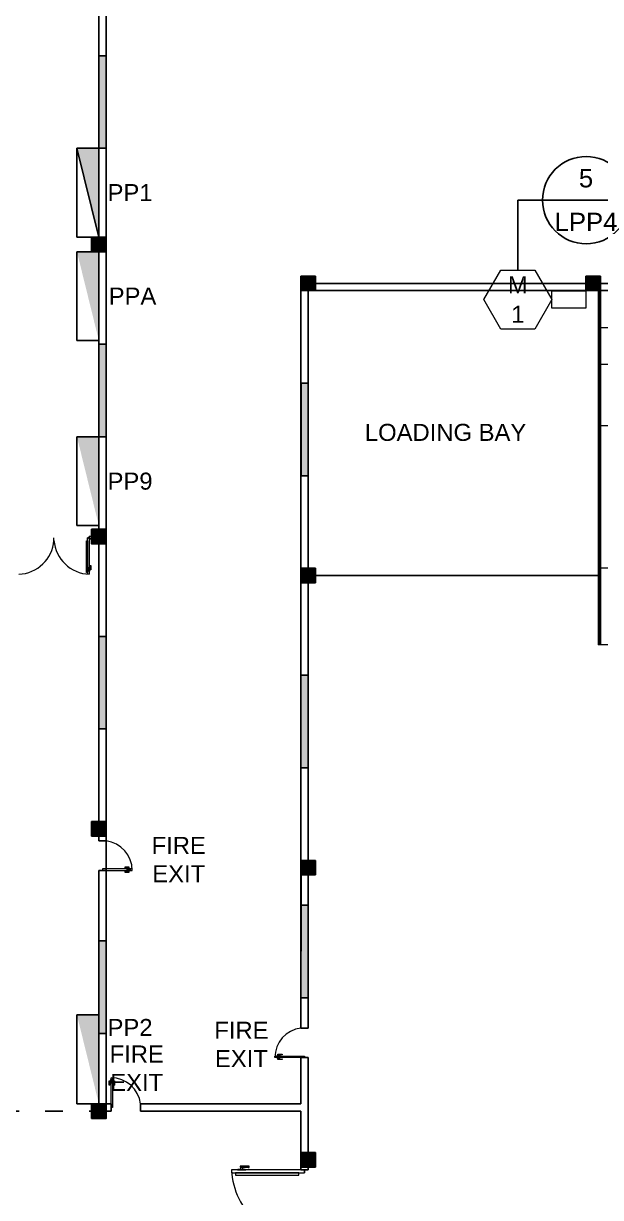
# Model space of a CAD drawing. Header units: millimetres. Extents: x 3339 to 2017737, y 4955 to 2748989.
# Drawn here: x 1619558 to 1631407, y 1282935 to 1307046 of the extents above; entities that cross this region are included whole.
import ezdxf

# ---------------------------------------------------------------- set-up
doc = ezdxf.new("R2010")
doc.units = ezdxf.units.MM
doc.header["$LTSCALE"] = 30
doc.linetypes.add('ACAD_ISO03W100', pattern=[30, 12, -18])
for name, color, linetype, lineweight in [('A-DETL-GENF', 92, 'Continuous', 13), ('A-DOOR', 31, 'Continuous', 13), ('MACHINE', 111, 'Continuous', 5), ('STAIR', 1, 'Continuous', 5)]:
    doc.layers.add(name, color=color, linetype=linetype, lineweight=lineweight)
doc.layers.add('broken line', color=7, linetype='ACAD_ISO03W100', plot=False)
for name, color, linetype in [('DIM LINES', 7, 'Continuous'), ('TEXT', 7, 'Continuous'), ('window', 92, 'Continuous')]:
    doc.layers.add(name, color=color, linetype=linetype)
doc.styles.get("Standard").update_dxf_attribs({"font": 'arial.ttf'})
doc.dimstyles.new('GREEN', dxfattribs={"dimtxt": 1000, "dimasz": 600, "dimexe": 0.18, "dimexo": 0.0625, "dimgap": 0.09, "dimtad": 2, "dimdec": 0, "dimzin": 0, "dimdsep": 46, "dimtxsty": 'Standard', "dimblk": 'ARCHTICK', "dimcen": 0.09, "dimclrd": 3, "dimclre": 3, "dimclrt": 2, "dimadec": 0, "dimazin": 0, "dimtfac": 1, "dimtdec": 0, "dimtofl": 0, "dimtmove": 0, "dimatfit": 3, "dimfxl": 1, "dimtolj": 1, "dimtzin": 0, "dimarcsym": 0})

# ---------------------------------------------------------------- blocks, each defined once
blk = doc.blocks.new('_ArchTick')
at = {"color": 0, "linetype": 'ByBlock', "const_width": 0.15}
blk.add_lwpolyline([(-0.5, -0.5), (0.5, 0.5)], dxfattribs=at)
blk = doc.blocks.new('*D861')
at = {"layer": 'Defpoints', "color": 0, "transparency": 16777216}
for p in [(1667256, 1324539), (1577256, 1308509), (1667256, 1301709)]:
    blk.add_point(p, dxfattribs=at)
at = {"layer": 'DIM LINES', "color": 3, "linetype": 'ByBlock', "lineweight": -2, "transparency": 16777216}
for p, q in [((1577256, 1308509), (1577256, 1324539)), ((1577256, 1324539), (1667256, 1324539)), ((1667256, 1301709), (1667256, 1324539))]:
    blk.add_line(p, q, dxfattribs=at)
at = {"layer": 'DIM LINES', "color": 3, "lineweight": -2, "transparency": 16777216, "xscale": 600, "yscale": 600, "zscale": 600, "rotation": 180}
blk.add_blockref('_ArchTick', (1577256, 1324539), dxfattribs=at)
at = {"layer": 'DIM LINES', "color": 3, "lineweight": -2, "transparency": 16777216, "xscale": 600, "yscale": 600, "zscale": 600}
blk.add_blockref('_ArchTick', (1667256, 1324539), dxfattribs=at)
at = {"layer": 'DIM LINES', "color": 2, "transparency": 16777216, "insert": (1622256, 1325050), "char_height": 1000, "attachment_point": 5}
blk.add_mtext('\\A1;90000', dxfattribs=at)
blk = doc.blocks.new('*D862')
at = {"layer": 'Defpoints', "color": 0, "transparency": 16777216}
for p in [(1621256, 1319497), (1577256, 1308509), (1621256, 1289653)]:
    blk.add_point(p, dxfattribs=at)
at = {"layer": 'DIM LINES', "color": 3, "linetype": 'ByBlock', "lineweight": -2, "transparency": 16777216}
for p, q in [((1577256, 1308509), (1577256, 1319497)), ((1577256, 1319497), (1621256, 1319497)), ((1621256, 1289654), (1621256, 1319497))]:
    blk.add_line(p, q, dxfattribs=at)
at = {"layer": 'DIM LINES', "color": 3, "lineweight": -2, "transparency": 16777216, "xscale": 600, "yscale": 600, "zscale": 600, "rotation": 180}
blk.add_blockref('_ArchTick', (1577256, 1319497), dxfattribs=at)
at = {"layer": 'DIM LINES', "color": 3, "lineweight": -2, "transparency": 16777216, "xscale": 600, "yscale": 600, "zscale": 600}
blk.add_blockref('_ArchTick', (1621256, 1319497), dxfattribs=at)
at = {"layer": 'DIM LINES', "color": 2, "transparency": 16777216, "insert": (1599256, 1320008), "char_height": 1000, "attachment_point": 5}
blk.add_mtext('\\A1;44000', dxfattribs=at)
blk = doc.blocks.new('Poste with lines')
h = blk.add_hatch(color=2)
h.dxf.hatch_style = 1
h.paths.add_polyline_path([(13203, 12318), (12903, 12318), (12903, 12018), (13203, 12018)])
at = {"color": 0}
for p, q in [((12903, 12018), (12903, 12318)), ((12903, 12318), (13203, 12318)), ((13203, 12318), (13203, 12018)), ((12903, 12018), (12903, 12168)), ((12903, 12018), (13053, 12018)), ((13053, 12018), (12903, 12018)), ((13203, 12018), (12903, 12018))]:
    blk.add_line(p, q, dxfattribs=at)
blk = doc.blocks.new('poste w line 2')
h = blk.add_hatch(color=2)
h.dxf.hatch_style = 1
h.paths.add_polyline_path([(1353, 47318), (1053, 47318), (1053, 47018), (1353, 47018)])
at = {"color": 0}
for p, q in [((1053, 47168), (1053, 47318)), ((1053, 47318), (1353, 47318)), ((1353, 47318), (1353, 47018)), ((1053, 47018), (1053, 47168)), ((1353, 47018), (1053, 47018))]:
    blk.add_line(p, q, dxfattribs=at)

msp = doc.modelspace()

# ---------------------------------------------------------------- hatches: boundary and pattern name
at = {"true_color": 0xf8d731}
h = msp.add_hatch(color=40, dxfattribs=at)
h.dxf.hatch_style = 1
h.paths.add_polyline_path([(1621105.787, 1304484.177), (1620655.787, 1304484.177), (1621105.787, 1302659.177)])
h = msp.add_hatch(color=2)
h.dxf.hatch_style = 1
h.paths.add_polyline_path([(1621255.787, 1302659.357), (1620955.787, 1302659.357), (1620955.787, 1302359.357), (1621255.787, 1302359.357)])
h = msp.add_hatch(color=40, dxfattribs=at)
h.dxf.hatch_style = 1
h.paths.add_polyline_path([(1621105.787, 1302359.177), (1620655.787, 1302359.177), (1621105.787, 1300534.177)])
h = msp.add_hatch(color=40, dxfattribs=at)
h.dxf.hatch_style = 1
h.paths.add_polyline_path([(1621105.787, 1298559.177), (1620655.787, 1298559.177), (1621105.787, 1296734.177)])
h = msp.add_hatch(color=2)
h.dxf.hatch_style = 1
h.paths.add_polyline_path([(1621255.787, 1296659.357), (1620955.787, 1296659.357), (1620955.787, 1296359.357), (1621255.787, 1296359.357)])
h = msp.add_hatch(color=40, dxfattribs=at)
h.dxf.hatch_style = 1
h.paths.add_polyline_path([(1621105.787, 1286684.177), (1620655.787, 1286684.177), (1621105.787, 1284859.177)])
h = msp.add_hatch(color=2)
h.dxf.hatch_style = 1
h.paths.add_polyline_path([(1621255.787, 1284859.357), (1620955.787, 1284859.357), (1620955.787, 1284559.357), (1621255.787, 1284559.357)])
at = {"layer": 'window'}
h = msp.add_hatch(color=256, dxfattribs=at)
h.dxf.hatch_style = 1
h.paths.add_polyline_path([(1621254.167, 1306384.357), (1621105.787, 1306384.357), (1621105.787, 1304484.357), (1621254.167, 1304484.357)])
h = msp.add_hatch(color=256, dxfattribs=at)
h.dxf.hatch_style = 1
h.paths.add_polyline_path([(1621254.167, 1300459.357), (1621105.787, 1300459.357), (1621105.787, 1298559.357), (1621254.167, 1298559.357)])
h = msp.add_hatch(color=256, dxfattribs=at)
h.dxf.hatch_style = 1
h.paths.add_polyline_path([(1625405.787, 1299659.357), (1625257.407, 1299659.357), (1625257.407, 1297759.357), (1625405.787, 1297759.357)])
h = msp.add_hatch(color=256, dxfattribs=at)
h.dxf.hatch_style = 1
h.paths.add_polyline_path([(1621254.167, 1294459.357), (1621105.787, 1294459.357), (1621105.787, 1292559.357), (1621254.167, 1292559.357)])
h = msp.add_hatch(color=256, dxfattribs=at)
h.dxf.hatch_style = 1
h.paths.add_polyline_path([(1625407.407, 1293659.357), (1625259.027, 1293659.357), (1625259.027, 1291759.357), (1625407.407, 1291759.357)])
h = msp.add_hatch(color=256, dxfattribs=at)
h.dxf.hatch_style = 1
h.paths.add_polyline_path([(1625404.167, 1288937.295), (1625255.787, 1288937.295), (1625255.787, 1287037.295), (1625404.167, 1287037.295)])
h = msp.add_hatch(color=256, dxfattribs=at)
h.dxf.hatch_style = 1
h.paths.add_polyline_path([(1621254.167, 1288206.42), (1621105.787, 1288206.42), (1621105.787, 1286306.42), (1621254.167, 1286306.42)])

# ---------------------------------------------------------------- linework, layer by layer
at = {"color": 0}
for p, q in [((1621255.787, 1290259.357), (1621255.787, 1308509.357)), ((1621105.787, 1296509.357), (1621105.787, 1308359.357)), ((1625255.787, 1286415.233), (1625255.787, 1301709.357)), ((1625255.787, 1301709.357), (1634180.787, 1301709.357)), ((1625255.787, 1301559.357), (1634180.787, 1301559.357)), ((1625405.787, 1286415.233), (1625405.787, 1301559.357)), ((1620875.787, 1296484.357), (1620905.787, 1296484.357)), ((1620905.787, 1296509.357), (1621105.787, 1296509.357)), ((1621105.787, 1296509.357), (1620905.787, 1296509.357)), ((1620905.787, 1296509.357), (1620905.787, 1296459.357)), ((1620905.787, 1296459.357), (1621105.787, 1296459.357)), ((1621105.787, 1290259.357), (1621105.787, 1296459.357)), ((1625557.407, 1295709.357), (1631357.407, 1295709.357)), ((1621105.787, 1284709.357), (1621105.787, 1289653.482)), ((1621255.787, 1284859.357), (1621255.787, 1289653.482)), ((1625405.787, 1283541.857), (1625405.787, 1285809.357)), ((1625255.787, 1284859.357), (1625255.787, 1285159.357)), ((1621255.787, 1284859.357), (1621355.787, 1284859.357)), ((1621961.662, 1284859.357), (1625255.787, 1284859.357)), ((1621105.787, 1284709.357), (1621355.787, 1284709.357)), ((1621961.662, 1284709.357), (1625255.787, 1284709.357)), ((1625255.787, 1283502.357), (1625255.787, 1284709.357)), ((1625255.787, 1283609.357), (1625405.787, 1283609.357)), ((1625330.787, 1283502.357), (1625330.787, 1283442.357))]:
    msp.add_line(p, q, dxfattribs=at)
for p, q in [((1621105.787, 1302659.357), (1621105.787, 1308209.357)), ((1620655.787, 1302659.177), (1620655.787, 1304484.177)), ((1621105.787, 1304484.177), (1620655.787, 1304484.177)), ((1621105.787, 1302659.177), (1621105.787, 1304484.177)), ((1630208.211, 1303417.736), (1629708.211, 1303417.498)), ((1629708.895, 1301982.69), (1629708.211, 1303417.498)), ((1632008.211, 1303418.594), (1630208.211, 1303417.736)), ((1621105.787, 1302659.177), (1620655.787, 1302659.177)), ((1621105.787, 1302359.357), (1621105.787, 1302659.357)), ((1620655.787, 1300534.177), (1620655.787, 1302359.177)), ((1621105.787, 1302359.177), (1620655.787, 1302359.177)), ((1621105.787, 1302359.357), (1621255.787, 1302359.357)), ((1621105.787, 1302359.357), (1621105.787, 1296659.357)), ((1621105.787, 1300534.177), (1621105.787, 1302359.177)), ((1621105.787, 1300534.177), (1620655.787, 1300534.177)), ((1625257.407, 1299659.357), (1625257.407, 1297759.357)), ((1620655.787, 1296734.177), (1620655.787, 1298559.177)), ((1621105.787, 1298559.177), (1620655.787, 1298559.177)), ((1621105.787, 1296734.177), (1621105.787, 1298559.177)), ((1621105.787, 1296734.177), (1620655.787, 1296734.177)), ((1621105.787, 1296359.357), (1621105.787, 1290659.357)), ((1621105.787, 1290259.357), (1621105.787, 1290359.357)), ((1621255.787, 1290259.357), (1621105.787, 1290259.357)), ((1621255.787, 1290359.357), (1621255.787, 1290259.357)), ((1621105.787, 1284859.357), (1621105.787, 1289653.482)), ((1621255.787, 1289653.482), (1621105.787, 1289653.482)), ((1621180.787, 1289653.482), (1621255.787, 1289653.482)), ((1621255.787, 1284859.357), (1621255.787, 1289653.482)), ((1625255.787, 1286415.233), (1625255.787, 1289559.357)), ((1625257.227, 1289559.357), (1625255.787, 1286415.233)), ((1625255.787, 1288937.295), (1625255.787, 1287037.295)), ((1620655.787, 1284859.177), (1620655.787, 1286684.177)), ((1621105.787, 1286684.177), (1620655.787, 1286684.177)), ((1621105.787, 1284859.177), (1621105.787, 1286684.177)), ((1625255.787, 1286415.233), (1625405.787, 1286415.233)), ((1625255.787, 1284859.357), (1625255.787, 1285809.357)), ((1625255.787, 1285809.357), (1625405.787, 1285809.357)), ((1621105.787, 1284859.177), (1620655.787, 1284859.177)), ((1621105.787, 1284709.357), (1621105.787, 1284859.357)), ((1621255.787, 1284859.357), (1621355.787, 1284859.357)), ((1621355.787, 1284859.357), (1621355.787, 1284709.357)), ((1621961.662, 1284859.357), (1621961.662, 1284709.357)), ((1625255.787, 1283559.357), (1625255.787, 1283502.357)), ((1625255.787, 1283502.357), (1625405.787, 1283502.357)), ((1625405.787, 1283502.357), (1625405.787, 1283559.357))]:
    msp.add_line(p, q)
at = {"color": 18, "true_color": 0x000000}
msp.add_line((1620655.787, 1304484.177), (1621105.787, 1302659.177), dxfattribs=at)
for points in [[(1621255.787, 1302659.357), (1620955.787, 1302659.357), (1620955.787, 1302359.357), (1621255.787, 1302359.357), (1621255.787, 1302659.357)], [(1621255.787, 1296659.357), (1620955.787, 1296659.357), (1620955.787, 1296359.357), (1621255.787, 1296359.357), (1621255.787, 1296659.357)], [(1621255.787, 1284859.357), (1620955.787, 1284859.357), (1620955.787, 1284559.357), (1621255.787, 1284559.357), (1621255.787, 1284859.357)]]:
    msp.add_lwpolyline(points, close=True)
msp.add_circle((1631111.941, 1303418.166), 896.27)
at = {"layer": 'A-DETL-GENF'}
for p, q in [((1620853.287, 1295774.152), (1620853.287, 1296423.652)), ((1620853.287, 1296423.652), (1620875.787, 1296423.652)), ((1620875.787, 1296423.652), (1620875.787, 1295774.152)), ((1620875.787, 1295774.152), (1620853.287, 1295774.152)), ((1620905.787, 1295794.62), (1620905.787, 1295880.345)), ((1620905.787, 1295880.345), (1620910.549, 1295875.582)), ((1620910.549, 1295799.382), (1620905.787, 1295794.62)), ((1620910.549, 1295875.582), (1620910.549, 1295799.382)), ((1620910.549, 1295825.576), (1620910.549, 1295849.389)), ((1620910.549, 1295849.389), (1620934.362, 1295849.389)), ((1620934.362, 1295825.576), (1620910.549, 1295825.576)), ((1620929.516, 1295904.684), (1620929.516, 1295913.575)), ((1620929.516, 1295913.575), (1620943.887, 1295913.575)), ((1620935.301, 1295904.684), (1620929.516, 1295904.684)), ((1620934.362, 1295851.77), (1620943.887, 1295851.77)), ((1620934.362, 1295823.195), (1620934.362, 1295851.77)), ((1620934.362, 1295849.389), (1620934.362, 1295825.576)), ((1620943.887, 1295823.195), (1620934.362, 1295823.195)), ((1620935.301, 1295904.684), (1620943.887, 1295913.27)), ((1620935.301, 1295851.77), (1620935.301, 1295904.684)), ((1620943.887, 1295851.77), (1620935.301, 1295851.77)), ((1620943.887, 1295913.575), (1620943.887, 1295851.77)), ((1620943.887, 1295851.77), (1620943.887, 1295823.195)), ((1621640.194, 1289721.582), (1621640.194, 1289707.211)), ((1621701.999, 1289721.582), (1621640.194, 1289721.582)), ((1621640.194, 1289707.211), (1621649.085, 1289707.211)), ((1621649.085, 1289712.997), (1621640.499, 1289721.582)), ((1621649.085, 1289707.211), (1621649.085, 1289712.997)), ((1621649.085, 1289712.997), (1621701.999, 1289712.997)), ((1621678.187, 1289688.244), (1621673.424, 1289683.482)), ((1621673.424, 1289683.482), (1621759.149, 1289683.482)), ((1621754.387, 1289688.244), (1621678.187, 1289688.244)), ((1621701.999, 1289712.997), (1621701.999, 1289721.582)), ((1621730.574, 1289721.582), (1621701.999, 1289721.582)), ((1621701.999, 1289721.582), (1621701.999, 1289712.057)), ((1621701.999, 1289712.057), (1621730.574, 1289712.057)), ((1621704.38, 1289712.057), (1621704.38, 1289688.244)), ((1621728.193, 1289712.057), (1621704.38, 1289712.057)), ((1621704.38, 1289688.244), (1621728.193, 1289688.244)), ((1621728.193, 1289688.244), (1621728.193, 1289712.057)), ((1621730.574, 1289712.057), (1621730.574, 1289721.582)), ((1621759.149, 1289683.482), (1621754.387, 1289688.244)), ((1621649.085, 1289629.753), (1621640.194, 1289629.753)), ((1621640.194, 1289629.753), (1621640.194, 1289615.382)), ((1621640.194, 1289615.382), (1621701.999, 1289615.382)), ((1621649.085, 1289623.967), (1621640.499, 1289615.382)), ((1621649.085, 1289623.967), (1621649.085, 1289629.753)), ((1621701.999, 1289623.967), (1621649.085, 1289623.967)), ((1621759.149, 1289653.482), (1621673.424, 1289653.482)), ((1621673.424, 1289653.482), (1621678.187, 1289648.719)), ((1621678.187, 1289648.719), (1621754.387, 1289648.719)), ((1621701.999, 1289624.907), (1621701.999, 1289615.382)), ((1621730.574, 1289624.907), (1621701.999, 1289624.907)), ((1621701.999, 1289615.382), (1621701.999, 1289623.967)), ((1621701.999, 1289615.382), (1621730.574, 1289615.382)), ((1621728.193, 1289648.719), (1621704.38, 1289648.719)), ((1621704.38, 1289648.719), (1621704.38, 1289624.907)), ((1621704.38, 1289624.907), (1621728.193, 1289624.907)), ((1621728.193, 1289624.907), (1621728.193, 1289648.719)), ((1621730.574, 1289615.382), (1621730.574, 1289624.907)), ((1621754.387, 1289648.719), (1621759.149, 1289653.482)), ((1624752.424, 1285839.357), (1624757.187, 1285844.12)), ((1624838.149, 1285839.357), (1624752.424, 1285839.357)), ((1624757.187, 1285844.12), (1624833.387, 1285844.12)), ((1624780.999, 1285867.932), (1624780.999, 1285877.457)), ((1624780.999, 1285877.457), (1624809.574, 1285877.457)), ((1624809.574, 1285867.932), (1624780.999, 1285867.932)), ((1624783.38, 1285844.12), (1624783.38, 1285867.932)), ((1624783.38, 1285867.932), (1624807.193, 1285867.932)), ((1624807.193, 1285844.12), (1624783.38, 1285844.12)), ((1624807.193, 1285867.932), (1624807.193, 1285844.12)), ((1624809.574, 1285868.872), (1624809.574, 1285877.457)), ((1624809.574, 1285877.457), (1624871.379, 1285877.457)), ((1624809.574, 1285877.457), (1624809.574, 1285867.932)), ((1624862.489, 1285868.872), (1624809.574, 1285868.872)), ((1624833.387, 1285844.12), (1624838.149, 1285839.357)), ((1624862.489, 1285868.872), (1624871.074, 1285877.457)), ((1624862.489, 1285863.087), (1624862.489, 1285868.872)), ((1624871.379, 1285863.087), (1624862.489, 1285863.087)), ((1624871.379, 1285877.457), (1624871.379, 1285863.087)), ((1624752.424, 1285809.357), (1624838.149, 1285809.357)), ((1624757.187, 1285804.595), (1624752.424, 1285809.357)), ((1624833.387, 1285804.595), (1624757.187, 1285804.595)), ((1624780.999, 1285771.257), (1624780.999, 1285780.782)), ((1624780.999, 1285780.782), (1624809.574, 1285780.782)), ((1624809.574, 1285771.257), (1624780.999, 1285771.257)), ((1624783.38, 1285780.782), (1624783.38, 1285804.595)), ((1624783.38, 1285804.595), (1624807.193, 1285804.595)), ((1624807.193, 1285780.782), (1624783.38, 1285780.782)), ((1624807.193, 1285804.595), (1624807.193, 1285780.782)), ((1624809.574, 1285780.782), (1624809.574, 1285771.257)), ((1624809.574, 1285771.257), (1624809.574, 1285779.843)), ((1624809.574, 1285779.843), (1624862.489, 1285779.843)), ((1624871.379, 1285771.257), (1624809.574, 1285771.257)), ((1624838.149, 1285809.357), (1624833.387, 1285804.595)), ((1624862.489, 1285779.843), (1624862.489, 1285785.628)), ((1624862.489, 1285785.628), (1624871.379, 1285785.628)), ((1624862.489, 1285779.843), (1624871.074, 1285771.257)), ((1624871.379, 1285785.628), (1624871.379, 1285771.257)), ((1621317.687, 1285305.57), (1621317.687, 1285334.145)), ((1621317.687, 1285334.145), (1621327.212, 1285334.145)), ((1621327.212, 1285334.145), (1621327.212, 1285305.57)), ((1621327.212, 1285307.951), (1621327.212, 1285331.764)), ((1621327.212, 1285331.764), (1621351.024, 1285331.764)), ((1621351.024, 1285357.957), (1621355.787, 1285362.72)), ((1621351.024, 1285281.757), (1621351.024, 1285357.957)), ((1621351.024, 1285331.764), (1621351.024, 1285307.951)), ((1621355.787, 1285362.72), (1621355.787, 1285276.995)), ((1621385.787, 1285362.72), (1621390.549, 1285357.957)), ((1621385.787, 1285276.995), (1621385.787, 1285362.72)), ((1621390.549, 1285357.957), (1621390.549, 1285281.757)), ((1621390.549, 1285307.951), (1621390.549, 1285331.764)), ((1621390.549, 1285331.764), (1621414.362, 1285331.764)), ((1621414.362, 1285305.57), (1621414.362, 1285334.145)), ((1621414.362, 1285334.145), (1621423.887, 1285334.145)), ((1621414.362, 1285331.764), (1621414.362, 1285307.951)), ((1621423.887, 1285334.145), (1621423.887, 1285305.57)), ((1621317.687, 1285243.765), (1621317.687, 1285305.57)), ((1621317.687, 1285305.57), (1621326.272, 1285305.57)), ((1621327.212, 1285305.57), (1621317.687, 1285305.57)), ((1621326.272, 1285252.655), (1621317.687, 1285244.07)), ((1621332.057, 1285243.765), (1621317.687, 1285243.765)), ((1621326.272, 1285305.57), (1621326.272, 1285252.655)), ((1621326.272, 1285252.655), (1621332.057, 1285252.655)), ((1621351.024, 1285307.951), (1621327.212, 1285307.951)), ((1621332.057, 1285252.655), (1621332.057, 1285243.765)), ((1621355.787, 1285276.995), (1621351.024, 1285281.757)), ((1621390.549, 1285281.757), (1621385.787, 1285276.995)), ((1621414.362, 1285307.951), (1621390.549, 1285307.951)), ((1621409.516, 1285243.765), (1621409.516, 1285252.655)), ((1621409.516, 1285252.655), (1621415.301, 1285252.655)), ((1621423.887, 1285243.765), (1621409.516, 1285243.765)), ((1621423.887, 1285305.57), (1621414.362, 1285305.57)), ((1621415.301, 1285252.655), (1621415.301, 1285305.57)), ((1621415.301, 1285305.57), (1621423.887, 1285305.57)), ((1621415.301, 1285252.655), (1621423.887, 1285244.07)), ((1621423.887, 1285305.57), (1621423.887, 1285243.765)), ((1625209.375, 1283442.357), (1623910.375, 1283442.357)), ((1623910.375, 1283442.357), (1623910.375, 1283397.357)), ((1623960.837, 1283511.882), (1623951.312, 1283502.357)), ((1623951.312, 1283502.357), (1624122.762, 1283502.357)), ((1624113.237, 1283511.882), (1623960.837, 1283511.882)), ((1624065.612, 1283578.557), (1624008.462, 1283578.557)), ((1624008.462, 1283578.557), (1624008.462, 1283559.507)), ((1624008.462, 1283559.507), (1624065.612, 1283559.507)), ((1624060.849, 1283559.507), (1624013.224, 1283559.507)), ((1624013.224, 1283559.507), (1624013.224, 1283511.882)), ((1624013.224, 1283511.882), (1624060.849, 1283511.882)), ((1624060.849, 1283511.882), (1624060.849, 1283559.507)), ((1624189.222, 1283578.557), (1624065.612, 1283578.557)), ((1624065.612, 1283578.557), (1624065.612, 1283561.387)), ((1624065.612, 1283559.507), (1624065.612, 1283578.557)), ((1624065.612, 1283561.387), (1624171.441, 1283561.387)), ((1624122.762, 1283502.357), (1624113.237, 1283511.882)), ((1624171.441, 1283561.387), (1624188.611, 1283578.557)), ((1624171.441, 1283561.387), (1624171.441, 1283549.816)), ((1624171.441, 1283549.816), (1624189.222, 1283549.816)), ((1624189.222, 1283549.816), (1624189.222, 1283578.557)), ((1625209.375, 1283397.357), (1625209.375, 1283442.357)), ((1623910.375, 1283397.357), (1625209.375, 1283397.357))]:
    msp.add_line(p, q, dxfattribs=at)
at = {"layer": 'A-DOOR'}
msp.add_line((1620184.287, 1296427.885), (1620184.286, 1296484.323), dxfattribs=at)
at = {"layer": 'A-DOOR', "lineweight": 18}
for p, q in [((1620875.787, 1295734.357), (1620875.787, 1296484.357)), ((1620905.787, 1296484.357), (1620875.787, 1296484.357)), ((1620905.787, 1296484.357), (1620905.787, 1295734.357)), ((1620905.787, 1295734.357), (1620875.787, 1295734.357)), ((1621180.787, 1289683.482), (1621180.787, 1289653.482)), ((1621791.287, 1289683.482), (1621180.787, 1289683.482)), ((1621791.287, 1289653.482), (1621791.287, 1289683.482)), ((1621180.787, 1289653.482), (1621791.287, 1289653.482)), ((1624720.287, 1285809.357), (1624720.287, 1285839.357)), ((1624720.287, 1285839.357), (1625330.787, 1285839.357)), ((1625330.787, 1285839.357), (1625330.787, 1285809.357)), ((1625330.787, 1285809.357), (1624720.287, 1285809.357)), ((1621355.787, 1284784.357), (1621355.787, 1285394.857)), ((1621355.787, 1285394.857), (1621385.787, 1285394.857)), ((1621385.787, 1285394.857), (1621385.787, 1284784.357)), ((1621385.787, 1284784.357), (1621355.787, 1284784.357)), ((1625330.787, 1283502.357), (1623830.787, 1283502.357)), ((1623830.787, 1283502.357), (1623830.787, 1283442.357)), ((1623830.787, 1283442.357), (1625330.787, 1283442.357)), ((1625330.787, 1283502.357), (1625330.787, 1283442.357))]:
    msp.add_line(p, q, dxfattribs=at)
at = {"layer": 'A-DOOR'}
for centre, radius, start, end in [((1619427.029, 1296493.621), 760.105, 272.6963499, 355.038693), ((1620941.544, 1296493.621), 760.105, 184.961307, 267.3036501), ((1621180.787, 1289653.482), 610.5, 0, 82.94338), ((1625330.787, 1285809.357), 610.5, 97.05662, 180), ((1621355.787, 1284784.357), 610.5, 7.05662, 90), ((1625349.314, 1283573.872), 1520.211, 182.6963499, 274.961307)]:
    msp.add_arc(centre, radius, start, end, dxfattribs=at)
at = {"layer": 'broken line'}
msp.add_line((1589405.787, 1284709.537), (1620955.787, 1284709.537), dxfattribs=at)
at = {"layer": 'MACHINE'}
for p, q in [((1630409.1, 1301551.806), (1631109.1, 1301552.14)), ((1630409.267, 1301201.806), (1630409.1, 1301551.806)), ((1631109.1, 1301552.14), (1631109.267, 1301202.14)), ((1631109.267, 1301202.14), (1630409.267, 1301201.806))]:
    msp.add_line(p, q, dxfattribs=at)
msp.add_lwpolyline([(1630058.895, 1301982.857), (1630409.183, 1301376.806), (1630059.472, 1300770.422), (1629359.472, 1300770.088), (1629009.184, 1301376.139), (1629358.895, 1301982.524)], close=True, dxfattribs=at)
at = {"layer": 'STAIR'}
for p, q in [((1631357.407, 1301559.357), (1631357.407, 1294284.357)), ((1631382.407, 1301559.357), (1631382.407, 1294284.357)), ((1631407.407, 1301559.357), (1631407.407, 1294284.357)), ((1631407.407, 1301559.357), (1631407.407, 1300042.691)), ((1631407.407, 1300801.024), (1634180.787, 1300801.024)), ((1634180.787, 1300042.691), (1631407.407, 1300042.691)), ((1634180.787, 1298784.357), (1631407.407, 1298784.357)), ((1634180.787, 1295859.357), (1631407.407, 1295859.357)), ((1634180.787, 1294284.357), (1631357.407, 1294284.357))]:
    msp.add_line(p, q, dxfattribs=at)
at = {"layer": 'window'}
for p, q in [((1621105.787, 1306384.357), (1621254.167, 1306384.357)), ((1621105.787, 1304484.357), (1621254.167, 1304484.357)), ((1621105.787, 1300459.357), (1621254.167, 1300459.357)), ((1625257.407, 1299659.357), (1625405.787, 1299659.357)), ((1621105.787, 1298559.357), (1621254.167, 1298559.357)), ((1625257.407, 1297759.357), (1625405.787, 1297759.357)), ((1621105.787, 1294459.357), (1621254.167, 1294459.357)), ((1625259.027, 1293659.357), (1625407.407, 1293659.357)), ((1621105.787, 1292559.357), (1621254.167, 1292559.357)), ((1625259.027, 1291759.357), (1625407.407, 1291759.357)), ((1625255.787, 1288937.295), (1625404.167, 1288937.295)), ((1621105.787, 1288206.42), (1621254.167, 1288206.42)), ((1625255.787, 1287037.295), (1625404.167, 1287037.295)), ((1621105.787, 1286306.42), (1621254.167, 1286306.42))]:
    msp.add_line(p, q, dxfattribs=at)

# ---------------------------------------------------------------- block references
at = {"color": 0}
for name, p in [('Poste with lines', (1612352.296, 1289541.247)), ('Poste with lines', (1618203.916, 1289541.247)), ('Poste with lines', (1612353.916, 1283541.247)), ('poste w line 2', (1619902.296, 1243341.247)), ('Poste with lines', (1612353.736, 1277541.247)), ('Poste with lines', (1612353.556, 1271541.247))]:
    msp.add_blockref(name, p, dxfattribs=at)

# ---------------------------------------------------------------- texts
at = {"attachment_point": 5, "rotation": 0.0272997}
for s, width, insert, char_height in [('5', 1374.9656, (1631109.862, 1303866.301), 377.359), ('\\pxqc,t0.39537;LPP4', 377.35925, (1631110.289, 1302970.031), 377.35925)]:
    msp.add_mtext_dynamic_manual_height_columns(s, width=width, gutter_width=1886.796, heights=[0], dxfattribs=dict(at, insert=insert, char_height=char_height))
at = {"layer": 'MACHINE', "char_height": 350, "attachment_point": 5, "rotation": 0.0272997}
for s, width, gutter_width, insert in [('\\pxqc,t0,1;M', 1073.77782, 2002.986, (1629709.039, 1301679.582)), ('\\pxqc;1', 1274.05619, 2757.711, (1629709.328, 1301073.364))]:
    msp.add_mtext_dynamic_manual_height_columns(s, width=width, gutter_width=gutter_width, heights=[0], dxfattribs=dict(at, insert=insert))
at = {"layer": 'TEXT', "color": 40, "true_color": 0xf8d731, "char_height": 350, "attachment_point": 1}
for s, width, insert in [('\\pxqc;PP1', 837.91337, (1621327.563, 1303747.394)), ('\\pxqc;PPA', 938.39649, (1621327.563, 1301622.394)), ('\\pxqc;PP9', 837.91337, (1621327.563, 1297822.394)), ('\\pxqc;PP2', 837.91337, (1621327.563, 1286602.86))]:
    msp.add_mtext_dynamic_manual_height_columns(s, width=width, gutter_width=0, heights=[0], dxfattribs=dict(at, insert=insert))
at = {"layer": 'TEXT', "char_height": 350, "attachment_point": 1}
for s, width, insert in [('\\pxqc;LOADING BAY', 4394.73285, (1626028.3, 1298824.041)), ('\\pxqc;FIRE EXIT', 1254.53393, (1622118.572, 1290341.989)), ('\\pxqc;FIRE EXIT', 1254.53393, (1623405.991, 1286546.463)), ('\\pxqc;FIRE EXIT', 1254.53393, (1621255.787, 1286058.111))]:
    msp.add_mtext_dynamic_manual_height_columns(s, width=width, gutter_width=0, heights=[1406.025], dxfattribs=dict(at, insert=insert))

# ---------------------------------------------------------------- dimensions: what is measured, and where the dimension line sits
at = {"layer": 'DIM LINES', "color": 0}
for base, p2, picture, middle in [((1667255.787, 1324539.298), (1667255.787, 1301709.357), '*D861', (1622255.787, 1325049.961)), ((1621255.787, 1319496.948), (1621255.787, 1289653.482), '*D862', (1599255.787, 1320007.611))]:
    dim = msp.add_linear_dim(base=base, p1=(1577255.787, 1308509.357), p2=p2, dimstyle='GREEN', dxfattribs=at)
    dim.commit()
    dim.dimension.update_dxf_attribs({"geometry": picture, "text_midpoint": middle})

doc.saveas('drawing.dxf')
